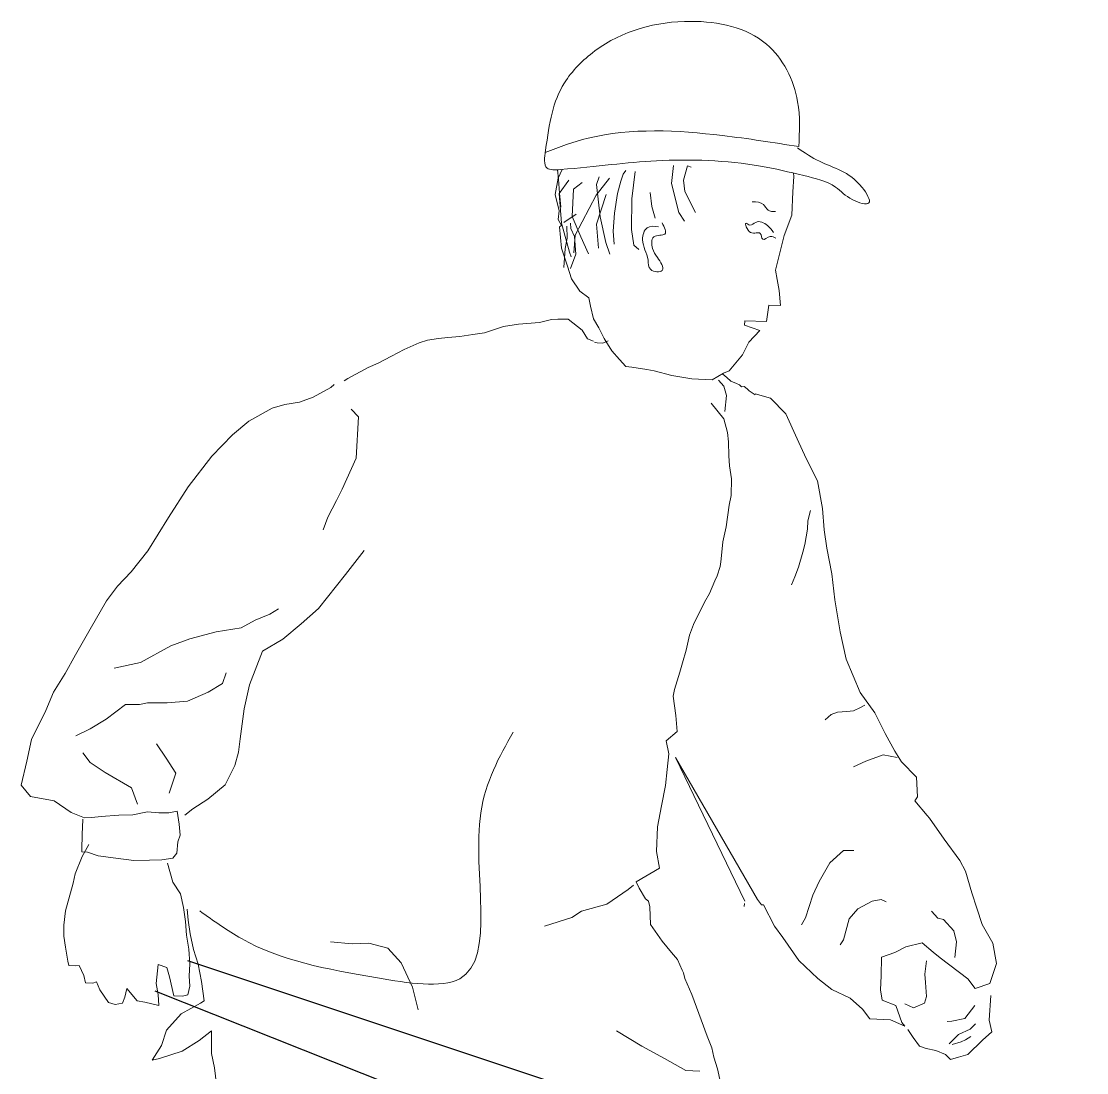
# Model space of a CAD drawing. Header units: millimetres. Extents: x -346728 to 1320345, y -537202 to -385966.
# Drawn here: x 672884 to 677047, y -508767 to -504660 of the extents above; entities that cross this region are included whole.
import ezdxf

# ---------------------------------------------------------------- set-up
doc = ezdxf.new("R2010")
doc.units = ezdxf.units.MM
doc.header["$LTSCALE"] = 100
doc.layers.add('2-GIONG', color=2, linetype='Continuous', lineweight=15)
doc.layers.add('3', color=3, linetype='Continuous')

msp = doc.modelspace()

# ---------------------------------------------------------------- linework, layer by layer
at = {"layer": '2-GIONG', "color": 7, "linetype": 'Continuous'}
for p, q in [((674979.2, -505239.4, -881.1), (674982.4, -505276.8, -881.1)), ((674981.9, -505272.7, -881.1), (674997.4, -505238, -881.1)), ((675245.2, -505242, -881.1), (675235.5, -505257.4, -881.1)), ((675281.9, -505246.2, -881.1), (675269, -505352.8, -881.1)), ((675431.5, -505223.3, -881.1), (675424.9, -505293.4, -881.1)), ((675486.4, -505224.3, -881.1), (675471, -505280.8, -881.1)), ((675501.6, -505229.9, -881.1), (675486.4, -505224.3, -881.1)), ((674969.7, -505336.2, -881.1), (674981.9, -505272.7, -881.1)), ((674982.4, -505276.8, -881.1), (674986.9, -505331, -881.1)), ((675023.1, -505280.8, -881.1), (674985.2, -505332.6, -881.1)), ((675075.2, -505289.5, -881.1), (675041.6, -505315.2, -881.1)), ((675182.2, -505272.7, -881.1), (675129.5, -505339, -881.1)), ((675142, -505267.2, -881.1), (675130.9, -505297.7, -881.1)), ((675226.8, -505283.6, -881.1), (675212.7, -505332.1, -881.1)), ((675235.5, -505257.4, -881.1), (675226.8, -505283.6, -881.1)), ((675471, -505280.8, -881.1), (675475.9, -505324.1, -881.1)), ((675902.2, -505265.5, -881.1), (675898.7, -505325.4, -881.1)), ((675901.2, -505252.8, -881.1), (675902.2, -505265.5, -881.1)), ((674985.2, -505332.6, -881.1), (674994.8, -505448.3, -881.1)), ((674986.9, -505331, -881.1), (674991.4, -505385.3, -881.1)), ((675041.6, -505315.2, -881.1), (675035.6, -505421.8, -881.1)), ((675130.9, -505297.7, -881.1), (675145.3, -505423.8, -881.1)), ((675212.7, -505332.1, -881.1), (675200.9, -505409.5, -881.1)), ((675341.3, -505328.5, -881.1), (675347.5, -505382.6, -881.1)), ((675424.9, -505293.4, -881.1), (675452.5, -505407.1, -881.1)), ((675475.9, -505324.1, -881.1), (675518.2, -505406.9, -881.1)), ((675898.7, -505325.4, -881.1), (675894.8, -505417.3, -881.1)), ((674985.2, -505400.3, -881.1), (674969.7, -505336.2, -881.1)), ((675129.5, -505339, -881.1), (675047.9, -505495.1, -881.1)), ((675169.3, -505335.7, -881.1), (675131.7, -505451.7, -881.1)), ((675269, -505352.8, -881.1), (675268.1, -505473, -881.1)), ((674980.8, -505434.1, -881.1), (674985.2, -505400.3, -881.1)), ((675052, -505413, -881.1), (675003.8, -505446.1, -881.1)), ((675200.9, -505409.5, -881.1), (675195.8, -505479.1, -881.1)), ((675347.5, -505382.6, -881.1), (675360.1, -505428.6, -881.1)), ((675452.5, -505407.1, -881.1), (675474.7, -505441, -881.1)), ((675894.8, -505417.3, -881.1), (675865.1, -505496.8, -881.1)), ((674993.9, -505457.8, -881.1), (674980.8, -505434.1, -881.1)), ((674986.9, -505462.1, -881.1), (674993.9, -505457.8, -881.1)), ((674994.8, -505448.3, -881.1), (675026, -505561.6, -881.1)), ((675015.8, -505459.7, -881.1), (675016.2, -505506.9, -881.1)), ((675029.4, -505447.6, -881.1), (675031.2, -505469.3, -881.1)), ((675035.6, -505421.8, -881.1), (675070.3, -505501.8, -881.1)), ((675131.7, -505451.7, -881.1), (675139.5, -505545.6, -881.1)), ((675145.3, -505423.8, -881.1), (675167.7, -505523.5, -881.1)), ((674993.9, -505545.2, -881.1), (674986.9, -505462.1, -881.1)), ((675031.2, -505469.3, -881.1), (675044.8, -505500.9, -881.1)), ((675047.9, -505495.1, -881.1), (675042.8, -505564.6, -881.1)), ((675044.8, -505500.9, -881.1), (675050.5, -505569.6, -881.1)), ((675195.8, -505479.1, -881.1), (675200.1, -505529.7, -881.1)), ((675268.1, -505473, -881.1), (675276.9, -505534.2, -881.1)), ((675865.1, -505496.8, -881.1), (675831.3, -505631.8, -881.1)), ((675016.2, -505506.9, -881.1), (675008.6, -505547.6, -881.1)), ((675070.3, -505501.8, -881.1), (675099.7, -505567.8, -881.1)), ((675167.7, -505523.5, -881.1), (675183.8, -505569.1, -881.1)), ((675276.9, -505534.2, -881.1), (675296.5, -505550.7, -881.1)), ((675018, -505616, -881.1), (674993.9, -505545.2, -881.1)), ((675008.6, -505547.6, -881.1), (675003.8, -505620.8, -881.1)), ((675026, -505561.6, -881.1), (675031.7, -505579.2, -881.1)), ((675050.5, -505569.6, -881.1), (675029.7, -505625.9, -881.1)), ((675033.1, -505665.7, -881.1), (675018, -505616, -881.1)), ((675066.2, -505713.9, -881.1), (675033.1, -505665.7, -881.1)), ((675831.3, -505631.8, -881.1), (675837.2, -505667.7, -881.1)), ((675837.2, -505667.7, -881.1), (675845.2, -505710.6, -881.1)), ((675101.1, -505740.1, -881.1), (675066.2, -505713.9, -881.1)), ((675107.5, -505772.3, -881.1), (675101.1, -505740.1, -881.1)), ((675845.2, -505710.6, -881.1), (675850.1, -505769.7, -881.1)), ((675118.9, -505822.3, -881.1), (675107.5, -505772.3, -881.1)), ((675805, -505769.1, -881.1), (675795.8, -505832.4, -881.1)), ((675850.1, -505769.7, -881.1), (675805, -505769.1, -881.1)), ((674909, -505836.2, -881.1), (674955.4, -505825, -881.1)), ((674955.4, -505825, -881.1), (674980.7, -505822.9, -881.1)), ((674980.7, -505822.9, -881.1), (675020.7, -505823.2, -881.1)), ((675020.7, -505823.2, -881.1), (675075.3, -505866, -881.1)), ((675140, -505856.9, -881.1), (675118.9, -505822.3, -881.1)), ((675711.3, -505829.3, -881.1), (675709.8, -505846.8, -881.1)), ((675795.8, -505832.4, -881.1), (675711.3, -505829.3, -881.1)), ((674647.3, -505883.5, -881.1), (674693.9, -505876, -881.1)), ((674693.9, -505876, -881.1), (674768.3, -505851.6, -881.1)), ((674768.3, -505851.6, -881.1), (674825.9, -505843.1, -881.1)), ((674825.9, -505843.1, -881.1), (674909, -505836.2, -881.1)), ((675075.3, -505866, -881.1), (675096.4, -505900.6, -881.1)), ((675161.7, -505898.8, -881.1), (675140, -505856.9, -881.1)), ((675709.8, -505846.8, -881.1), (675769.7, -505868, -881.1)), ((675769.7, -505868, -881.1), (675727.1, -505913.4, -881.1)), ((674379.2, -505942.3, -881.1), (674438.8, -505915.5, -881.1)), ((674438.8, -505915.5, -881.1), (674470.8, -505905.6, -881.1)), ((674470.8, -505905.6, -881.1), (674513.8, -505898.3, -881.1)), ((674513.8, -505898.3, -881.1), (674550, -505895.3, -881.1)), ((674550, -505895.3, -881.1), (674597, -505891.4, -881.1)), ((674597, -505891.4, -881.1), (674647.3, -505883.5, -881.1)), ((675096.4, -505900.6, -881.1), (675119, -505909.6, -881.1)), ((675122.9, -505912.9, -881.1), (675134, -505915.6, -881.1)), ((675134, -505915.6, -881.1), (675156, -505917.5, -881.1)), ((675156, -505917.5, -881.1), (675177.1, -505908.4, -881.1)), ((675191.2, -505947.3, -881.1), (675161.7, -505898.8, -881.1)), ((675727.1, -505913.4, -881.1), (675702.1, -505962.8, -881.1)), ((674330.4, -505968.2, -881.1), (674379.2, -505942.3, -881.1)), ((675221.2, -505980.7, -881.1), (675191.2, -505947.3, -881.1)), ((674239.5, -506012.2, -881.1), (674278, -505994.5, -881.1)), ((674278, -505994.5, -881.1), (674330.4, -505968.2, -881.1)), ((675245.2, -506007.7, -881.1), (675221.2, -505980.7, -881.1)), ((675702.1, -505962.8, -881.1), (675649.1, -506025.5, -881.1)), ((674159.3, -506055.3, -881.1), (674239.5, -506012.2, -881.1)), ((675268.7, -506010.1, -881.1), (675245.2, -506007.7, -881.1)), ((675327.6, -506019.7, -881.1), (675268.7, -506010.1, -881.1)), ((675357.1, -506024.5, -881.1), (675327.6, -506019.7, -881.1)), ((675425.5, -506043.5, -881.1), (675357.1, -506024.5, -881.1)), ((675628, -506034.5, -881.1), (675582.8, -506060.1, -881.1)), ((675640.4, -506051.7, -881.1), (675624.7, -506038.4, -881.1)), ((675649.1, -506025.5, -881.1), (675628, -506034.5, -881.1)), ((674106.6, -506077.9, -881.1), (674093.1, -506090, -881.1)), ((674145.5, -506063.8, -881.1), (674159.3, -506055.3, -881.1)), ((675503.5, -506055.9, -881.1), (675425.5, -506043.5, -881.1)), ((675582.8, -506060.1, -881.1), (675503.5, -506055.9, -881.1)), ((675628.6, -506085.4, -881.1), (675608.4, -506061.6, -881.1)), ((675656, -506064.9, -881.1), (675640.4, -506051.7, -881.1)), ((675678.6, -506074, -881.1), (675656, -506064.9, -881.1)), ((675690.1, -506080.3, -881.1), (675678.6, -506074, -881.1)), ((675697.9, -506086.9, -881.1), (675690.1, -506080.3, -881.1)), ((674093.1, -506090, -881.1), (674023.5, -506128.5, -881.1)), ((675638.9, -506121, -881.1), (675628.6, -506085.4, -881.1)), ((675633.2, -506183.3, -881.1), (675638.9, -506121, -881.1)), ((675708.7, -506086, -881.1), (675697.9, -506086.9, -881.1)), ((675720.5, -506095.9, -881.1), (675708.7, -506086, -881.1)), ((675728.3, -506102.6, -881.1), (675720.5, -506095.9, -881.1)), ((675751.5, -506118.8, -881.1), (675728.3, -506102.6, -881.1)), ((675751.2, -506115.2, -881.1), (675810.9, -506132.1, -881.1)), ((673913, -506156, -881.1), (673863.3, -506171, -881.1)), ((673970.5, -506147.5, -881.1), (673913, -506156, -881.1)), ((674023.5, -506128.5, -881.1), (673970.5, -506147.5, -881.1)), ((675579.5, -506151.4, -881.1), (675628.4, -506212.8, -881.1)), ((675810.9, -506132.1, -881.1), (675870.5, -506192.6, -881.1)), ((673863.3, -506171, -881.1), (673772.9, -506222.3, -881.1)), ((674200.9, -506204.7, -881.1), (674172.9, -506174.3, -881.1)), ((674192.6, -506365.6, -881.1), (674200.9, -506204.7, -881.1)), ((675870.5, -506192.6, -881.1), (675915.1, -506290.8, -881.1)), ((673772.9, -506222.3, -881.1), (673708.2, -506275, -881.1)), ((675628.4, -506212.8, -881.1), (675643.7, -506266.1, -881.1)), ((673708.2, -506275, -881.1), (673627.8, -506358.2, -881.1)), ((675643.7, -506266.1, -881.1), (675646.7, -506302.3, -881.1)), ((675915.1, -506290.8, -881.1), (675950.7, -506367.9, -881.1)), ((675646.7, -506302.3, -881.1), (675647.7, -506356.8, -881.1)), ((673627.8, -506358.2, -881.1), (673536, -506478.7, -881.1)), ((674137.2, -506486.7, -881.1), (674192.6, -506365.6, -881.1)), ((675647.7, -506356.8, -881.1), (675651, -506396.6, -881.1)), ((675950.7, -506367.9, -881.1), (675994.4, -506455.2, -881.1)), ((675651, -506396.6, -881.1), (675658.8, -506446.9, -881.1)), ((675658.8, -506446.9, -881.1), (675657, -506512.5, -881.1)), ((675994.4, -506455.2, -881.1), (676014.3, -506562.7, -881.1)), ((673536, -506478.7, -881.1), (673458.6, -506597.9, -881.1)), ((674115.5, -506532.1, -881.1), (674137.2, -506486.7, -881.1)), ((674080.9, -506596.9, -881.1), (674115.5, -506532.1, -881.1)), ((675657, -506512.5, -881.1), (675649.2, -506549.6, -881.1)), ((675649.2, -506549.6, -881.1), (675638.1, -506634.2, -881.1)), ((675967.6, -506570.3, -881.1), (675956.5, -506611.2, -881.1)), ((676014.3, -506562.7, -881.1), (676021.2, -506645.9, -881.1)), ((673458.6, -506597.9, -881.1), (673378.5, -506728.4, -881.1)), ((674063.1, -506645.7, -881.1), (674080.9, -506596.9, -881.1)), ((675956.5, -506611.2, -881.1), (675955.6, -506644.1, -881.1)), ((675638.1, -506634.2, -881.1), (675624.8, -506693.5, -881.1)), ((675955.6, -506644.1, -881.1), (675945.9, -506703.1, -881.1)), ((676021.2, -506645.9, -881.1), (676030.9, -506717.9, -881.1)), ((675624.8, -506693.5, -881.1), (675620.9, -506733.9, -881.1)), ((675945.9, -506703.1, -881.1), (675937.5, -506732.9, -881.1)), ((673378.5, -506728.4, -881.1), (673312.5, -506810.3, -881.1)), ((674222.8, -506727, -881.1), (674150.5, -506820.4, -881.1)), ((675620.9, -506733.9, -881.1), (675616.7, -506770.7, -881.1)), ((675937.5, -506732.9, -881.1), (675920.7, -506792.6, -881.1)), ((676030.9, -506717.9, -881.1), (676050.2, -506818.1, -881.1)), ((675614.6, -506789, -881.1), (675603.2, -506826.4, -881.1)), ((675616.7, -506770.7, -881.1), (675614.6, -506789, -881.1)), ((673312.5, -506810.3, -881.1), (673258.9, -506865.8, -881.1)), ((674150.5, -506820.4, -881.1), (674045.1, -506952.9, -881.1)), ((675603.2, -506826.4, -881.1), (675593.9, -506845.4, -881.1)), ((675905.6, -506830.2, -881.1), (675893.6, -506860.4, -881.1)), ((675920.7, -506792.6, -881.1), (675905.6, -506830.2, -881.1)), ((676050.2, -506818.1, -881.1), (676062.2, -506919.1, -881.1)), ((673258.9, -506865.8, -881.1), (673216.5, -506923.9, -881.1)), ((675593.9, -506845.4, -881.1), (675572.5, -506894.5, -881.1)), ((675572.5, -506894.5, -881.1), (675553.5, -506928.8, -881.1)), ((673216.5, -506923.9, -881.1), (673152.9, -507034.8, -881.1)), ((673888.8, -506955.1, -881.1), (673854.1, -506976.2, -881.1)), ((674045.1, -506952.9, -881.1), (673977.3, -507013.2, -881.1)), ((675553.5, -506928.8, -881.1), (675509.9, -507016.2, -881.1)), ((676062.2, -506919.1, -881.1), (676083.7, -507044.6, -881.1)), ((673797.8, -506999.1, -881.1), (673742.1, -507029.2, -881.1)), ((673854.1, -506976.2, -881.1), (673797.8, -506999.1, -881.1)), ((673152.9, -507034.8, -881.1), (673095.7, -507134.2, -881.1)), ((673742.1, -507029.2, -881.1), (673645.1, -507044.6, -881.1)), ((673977.3, -507013.2, -881.1), (673906, -507073.7, -881.1)), ((675509.9, -507016.2, -881.1), (675495.1, -507057.4, -881.1)), ((673541.8, -507071.4, -881.1), (673467.7, -507099.4, -881.1)), ((673645.1, -507044.6, -881.1), (673541.8, -507071.4, -881.1)), ((673906, -507073.7, -881.1), (673826.2, -507120.5, -881.1)), ((675495.1, -507057.4, -881.1), (675481.9, -507116.8, -881.1)), ((676083.7, -507044.6, -881.1), (676107.2, -507151.9, -881.1)), ((673467.7, -507099.4, -881.1), (673349.4, -507163.9, -881.1)), ((673826.2, -507120.5, -881.1), (673775.3, -507252.1, -881.1)), ((675481.9, -507116.8, -881.1), (675467.7, -507165.3, -881.1)), ((673095.7, -507134.2, -881.1), (673054.5, -507206.8, -881.1)), ((673349.4, -507163.9, -881.1), (673245.8, -507187.2, -881.1)), ((675467.7, -507165.3, -881.1), (675456.3, -507202.6, -881.1)), ((676107.2, -507151.9, -881.1), (676161.7, -507282, -881.1)), ((673054.5, -507206.8, -881.1), (673009.6, -507279.7, -881.1)), ((673684, -507205.1, -881.1), (673669.3, -507246.4, -881.1)), ((675456.3, -507202.6, -881.1), (675436.4, -507269.8, -881.1)), ((673669.3, -507246.4, -881.1), (673613.8, -507280.1, -881.1)), ((673009.6, -507279.7, -881.1), (672979.2, -507351.4, -881.1)), ((673613.8, -507280.1, -881.1), (673533.1, -507316, -881.1)), ((673775.3, -507252.1, -881.1), (673753.9, -507344.9, -881.1)), ((675436.4, -507269.8, -881.1), (675431.3, -507295.7, -881.1)), ((676161.7, -507282, -881.1), (676219.3, -507360.9, -881.1)), ((673290.4, -507329, -881.1), (673215.1, -507386.3, -881.1)), ((673344.9, -507328.1, -881.1), (673290.4, -507329, -881.1)), ((673377.1, -507321.8, -881.1), (673344.9, -507328.1, -881.1)), ((673453.6, -507322.6, -881.1), (673377.1, -507321.8, -881.1)), ((673533.1, -507316, -881.1), (673453.6, -507322.6, -881.1)), ((675431.3, -507295.7, -881.1), (675440.6, -507371.7, -881.1)), ((676180.4, -507331.4, -881.1), (676162.9, -507340.1, -881.1)), ((672979.2, -507351.4, -881.1), (672923.2, -507465.2, -881.1)), ((673753.9, -507344.9, -881.1), (673738.3, -507462.6, -881.1)), ((675440.6, -507371.7, -881.1), (675445.8, -507433.7, -881.1)), ((676048.8, -507367.8, -881.1), (676025, -507388, -881.1)), ((676073.5, -507358.5, -881.1), (676048.8, -507367.8, -881.1)), ((676109.6, -507355.5, -881.1), (676073.5, -507358.5, -881.1)), ((676134.9, -507353.4, -881.1), (676109.6, -507355.5, -881.1)), ((676162.9, -507340.1, -881.1), (676134.9, -507353.4, -881.1)), ((676219.3, -507360.9, -881.1), (676258.7, -507441.3, -881.1)), ((673215.1, -507386.3, -881.1), (673152.7, -507424.2, -881.1)), ((673152.7, -507424.2, -881.1), (673096.7, -507450.7, -881.1)), ((675445.8, -507433.7, -881.1), (675403.8, -507470.7, -881.1)), ((676258.7, -507441.3, -881.1), (676297.3, -507510.9, -881.1)), ((672923.2, -507465.2, -881.1), (672904.9, -507550.5, -881.1)), ((673449.7, -507537.7, -881.1), (673412.4, -507482.6, -881.1)), ((673738.3, -507462.6, -881.1), (673731.7, -507514.1, -881.1)), ((675403.8, -507470.7, -881.1), (675413.8, -507520.7, -881.1)), ((673152.8, -507555.2, -881.1), (673124.1, -507517.6, -881.1)), ((673487.4, -507596.4, -881.1), (673449.7, -507537.7, -881.1)), ((673731.7, -507514.1, -881.1), (673717.8, -507566.3, -881.1)), ((675413.8, -507520.7, -881.1), (675407.3, -507582.3, -881.1)), ((675759.8, -508090.8, -881.1), (675439.8, -507536, -881.1)), ((675439.8, -507536, -881.1), (675710.4, -508097, -881.1)), ((676251.2, -507525.6, -881.1), (676184.1, -507549.4, -881.1)), ((676306.7, -507535.6, -881.1), (676251.2, -507525.6, -881.1)), ((676297.3, -507510.9, -881.1), (676322.6, -507552.4, -881.1)), ((672904.9, -507550.5, -881.1), (672883.5, -507643.3, -881.1)), ((673210.6, -507594.1, -881.1), (673152.8, -507555.2, -881.1)), ((673717.8, -507566.3, -881.1), (673680.5, -507642.2, -881.1)), ((675407.3, -507582.3, -881.1), (675401, -507645.3, -881.1)), ((676184.1, -507549.4, -881.1), (676135, -507571.7, -881.1)), ((676322.6, -507552.4, -881.1), (676382.3, -507613, -881.1)), ((673313.9, -507654.6, -881.1), (673210.6, -507594.1, -881.1)), ((673461.2, -507675.1, -881.1), (673487.4, -507596.4, -881.1)), ((676382.3, -507613, -881.1), (676385, -507689.2, -881.1)), ((672883.5, -507643.3, -881.1), (672920, -507687.5, -881.1)), ((673337.4, -507718.2, -881.1), (673313.9, -507654.6, -881.1)), ((673680.5, -507642.2, -881.1), (673612.4, -507698.8, -881.1)), ((675401, -507645.3, -881.1), (675385.8, -507725, -881.1)), ((672920, -507687.5, -881.1), (673012.4, -507705.3, -881.1)), ((673012.4, -507705.3, -881.1), (673078.1, -507750.7, -881.1)), ((673612.4, -507698.8, -881.1), (673553.7, -507736.5, -881.1)), ((676385, -507689.2, -881.1), (676375.4, -507704.5, -881.1)), ((676375.4, -507704.5, -881.1), (676423.9, -507762.3, -881.1)), ((673319.1, -507759.7, -881.1), (673376.3, -507747.7, -881.1)), ((673376.3, -507747.7, -881.1), (673420.3, -507751.3, -881.1)), ((673460.3, -507751.6, -881.1), (673492.6, -507745.2, -881.1)), ((673492.6, -507745.2, -881.1), (673500.4, -507795.5, -881.1)), ((673553.7, -507736.5, -881.1), (673523, -507760.9, -881.1)), ((675385.8, -507725, -881.1), (675369.4, -507806.3, -881.1)), ((673078.1, -507750.7, -881.1), (673130.8, -507771.8, -881.1)), ((673121.5, -507834.5, -881.1), (673124.2, -507779.6, -881.1)), ((673124.2, -507779.6, -881.1), (673123.9, -507776, -881.1)), ((673130.8, -507771.8, -881.1), (673159.7, -507769.4, -881.1)), ((673159.7, -507769.4, -881.1), (673195.9, -507766.4, -881.1)), ((673195.9, -507766.4, -881.1), (673264.6, -507760.6, -881.1)), ((673264.6, -507760.6, -881.1), (673319.1, -507759.7, -881.1)), ((673420.3, -507751.3, -881.1), (673460.3, -507751.6, -881.1)), ((676423.9, -507762.3, -881.1), (676432, -507772.6, -881.1)), ((676432, -507772.6, -881.1), (676489.9, -507855.1, -881.1)), ((673500.4, -507795.5, -881.1), (673504, -507838.9, -881.1)), ((675369.4, -507806.3, -881.1), (675365.8, -507902.5, -881.1)), ((673119.4, -507896.5, -881.1), (673121.5, -507834.5, -881.1)), ((673495.3, -507865.1, -881.1), (673491.7, -507909.1, -881.1)), ((673504, -507838.9, -881.1), (673495.3, -507865.1, -881.1)), ((676489.9, -507855.1, -881.1), (676551.3, -507937.3, -881.1)), ((673120, -507903.7, -881.1), (673119.4, -507896.5, -881.1)), ((673142, -507905.5, -881.1), (673120, -507903.7, -881.1)), ((673146.8, -507876, -881.1), (673121.5, -507921.8, -881.1)), ((673183.3, -507920.3, -881.1), (673142, -507905.5, -881.1)), ((673491.7, -507909.1, -881.1), (673475.1, -507928.7, -881.1)), ((675365.8, -507902.5, -881.1), (675377.1, -507968.4, -881.1)), ((676096.8, -507898.9, -881.1), (676042.6, -507947.1, -881.1)), ((676136.9, -507899.2, -881.1), (676096.8, -507898.9, -881.1)), ((673121.5, -507921.8, -881.1), (673094.4, -507989.6, -881.1)), ((673253.1, -507929, -881.1), (673183.3, -507920.3, -881.1)), ((673323, -507937.7, -881.1), (673253.1, -507929, -881.1)), ((673384.8, -507936.2, -881.1), (673323, -507937.7, -881.1)), ((673432.1, -507935.9, -881.1), (673384.8, -507936.2, -881.1)), ((673475.1, -507928.7, -881.1), (673432.1, -507935.9, -881.1)), ((673475.8, -508023.2, -881.1), (673455, -507948.5, -881.1)), ((676042.6, -507947.1, -881.1), (676001.3, -508019.7, -881.1)), ((676551.3, -507937.3, -881.1), (676573, -507979.2, -881.1)), ((673094.4, -507989.6, -881.1), (673086.6, -508026.6, -881.1)), ((675377.1, -507968.4, -881.1), (675285.6, -508021.1, -881.1)), ((676573, -507979.2, -881.1), (676598.3, -508064.4, -881.1)), ((673086.6, -508026.6, -881.1), (673055.6, -508134.8, -881.1)), ((673505, -508068.1, -881.1), (673475.8, -508023.2, -881.1)), ((675275.2, -508034.6, -881.1), (675254.7, -508050.9, -881.1)), ((675285.6, -508021.1, -881.1), (675297.4, -508045.7, -881.1)), ((676001.3, -508019.7, -881.1), (675976.7, -508072.7, -881.1)), ((673516.7, -508121.7, -881.1), (673505, -508068.1, -881.1)), ((675213.5, -508079.8, -881.1), (675172.2, -508108.8, -881.1)), ((675254.7, -508050.9, -881.1), (675213.5, -508079.8, -881.1)), ((675297.4, -508045.7, -881.1), (675322.8, -508087.3, -881.1)), ((675976.7, -508072.7, -881.1), (675947.8, -508162.4, -881.1)), ((676598.3, -508064.4, -881.1), (676617.9, -508124.6, -881.1)), ((673524.9, -508175.6, -881.1), (673516.7, -508121.7, -881.1)), ((675172.2, -508108.8, -881.1), (675072.5, -508135.3, -881.1)), ((675322.8, -508087.3, -881.1), (675334.5, -508097.2, -881.1)), ((675334.5, -508097.2, -881.1), (675339.9, -508118.6, -881.1)), ((675339.9, -508118.6, -881.1), (675342.1, -508187.6, -881.1)), ((675709.4, -508105.6, -881.1), (675708.1, -508117, -881.1)), ((675776.1, -508111.3, -881.1), (675759.8, -508090.8, -881.1)), ((675783.3, -508110.7, -881.1), (675776.1, -508111.3, -881.1)), ((675826.7, -508194.4, -881.1), (675783.3, -508110.7, -881.1)), ((676208, -508097, -881.1), (676152.3, -508127.2, -881.1)), ((676243.8, -508090.4, -881.1), (676208, -508097, -881.1)), ((676262.8, -508099.7, -881.1), (676243.8, -508090.4, -881.1)), ((673055.6, -508134.8, -881.1), (673049.3, -508189.9, -881.1)), ((673531.8, -508127.7, -881.1), (673535.4, -508171.1, -881.1)), ((675034.6, -508160.3, -881.1), (674928.2, -508194.7, -881.1)), ((675072.5, -508135.3, -881.1), (675034.6, -508160.3, -881.1)), ((675947.8, -508162.4, -881.1), (675931.8, -508189.3, -881.1)), ((676152.3, -508127.2, -881.1), (676119.2, -508166.3, -881.1)), ((676464.6, -508162.9, -881.1), (676440.5, -508135.8, -881.1)), ((676486.9, -508168.3, -881.1), (676464.6, -508162.9, -881.1)), ((676617.9, -508124.6, -881.1), (676637.8, -508188.5, -881.1)), ((673049.3, -508189.9, -881.1), (673049.3, -508233.6, -881.1)), ((673529.4, -508229.9, -881.1), (673524.9, -508175.6, -881.1)), ((673535.4, -508171.1, -881.1), (673543.6, -508225, -881.1)), ((675342.1, -508187.6, -881.1), (675387.5, -508252.9, -881.1)), ((675859.5, -508239, -881.1), (675826.7, -508194.4, -881.1)), ((676119.2, -508166.3, -881.1), (676096.9, -508248.3, -881.1)), ((676527, -508212.3, -881.1), (676486.9, -508168.3, -881.1)), ((676637.8, -508188.5, -881.1), (676680.3, -508261.4, -881.1)), ((673049.3, -508233.6, -881.1), (673056.5, -508276.6, -881.1)), ((673537.6, -508283.8, -881.1), (673529.4, -508229.9, -881.1)), ((673543.6, -508225, -881.1), (673555.9, -508285.9, -881.1)), ((675921.6, -508328.4, -881.1), (675859.5, -508239, -881.1)), ((676096.9, -508248.3, -881.1), (676083.9, -508267.5, -881.1)), ((676537.8, -508255.1, -881.1), (676527, -508212.3, -881.1)), ((673056.5, -508276.6, -881.1), (673064.7, -508330.6, -881.1)), ((673542.4, -508341.6, -881.1), (673537.6, -508283.8, -881.1)), ((673555.9, -508285.9, -881.1), (673575.2, -508342.5, -881.1)), ((674176.4, -508263.1, -881.1), (674092.1, -508255.6, -881.1)), ((674241.8, -508261.3, -881.1), (674176.4, -508263.1, -881.1)), ((674316.2, -508280.6, -881.1), (674241.8, -508261.3, -881.1)), ((674368.3, -508338.1, -881.1), (674316.2, -508280.6, -881.1)), ((675387.5, -508252.9, -881.1), (675424, -508297.2, -881.1)), ((676339.4, -508275.3, -881.1), (676297.5, -508297, -881.1)), ((676403.5, -508259, -881.1), (676339.4, -508275.3, -881.1)), ((676446.6, -508295.5, -881.1), (676403.5, -508259, -881.1)), ((676532.1, -508317.4, -881.1), (676537.8, -508255.1, -881.1)), ((676680.3, -508261.4, -881.1), (676694.2, -508340.3, -881.1)), ((673064.7, -508330.6, -881.1), (673069.8, -508348.3, -881.1)), ((675424, -508297.2, -881.1), (675448.1, -508324.3, -881.1)), ((675448.1, -508324.3, -881.1), (675466.2, -508366.5, -881.1)), ((675996.6, -508398.6, -881.1), (675921.6, -508328.4, -881.1)), ((676244.5, -508316, -881.1), (676243.3, -508388.9, -881.1)), ((676297.5, -508297, -881.1), (676244.5, -508316, -881.1)), ((676420.4, -508330.4, -881.1), (676413.8, -508381.9, -881.1)), ((676474, -508318.7, -881.1), (676446.6, -508295.5, -881.1)), ((676582.8, -508400.6, -881.1), (676474, -508318.7, -881.1)), ((673069.8, -508348.3, -881.1), (673095.4, -508349.8, -881.1)), ((673095.4, -508349.8, -881.1), (673109.9, -508348.6, -881.1)), ((673109.9, -508348.6, -881.1), (673127.6, -508387.2, -881.1)), ((673410.5, -508418.1, -881.1), (673418.9, -508344.6, -881.1)), ((673418.9, -508344.6, -881.1), (673452.6, -508356.4, -881.1)), ((673452.6, -508356.4, -881.1), (673462.9, -508391.9, -881.1)), ((673539.1, -508389.2, -881.1), (673542.4, -508341.6, -881.1)), ((673575.2, -508342.5, -881.1), (673588.2, -508410.6, -881.1)), ((674412.6, -508432.7, -881.1), (674368.3, -508338.1, -881.1)), ((675466.2, -508366.5, -881.1), (675470.7, -508377, -881.1)), ((676694.2, -508340.3, -881.1), (676668, -508418.9, -881.1)), ((673127.6, -508387.2, -881.1), (673133.7, -508415.8, -881.1)), ((673162.9, -508417, -881.1), (673177, -508412.2, -881.1)), ((673177, -508412.2, -881.1), (673190.6, -508443.8, -881.1)), ((673462.9, -508391.9, -881.1), (673480.1, -508466.9, -881.1)), ((673542.4, -508428.9, -881.1), (673539.1, -508389.2, -881.1)), ((673588.2, -508410.6, -881.1), (673598.1, -508486.2, -881.1)), ((675470.7, -508377, -881.1), (675476.1, -508398.4, -881.1)), ((675476.1, -508398.4, -881.1), (675503.3, -508461.6, -881.1)), ((676051.1, -508441.3, -881.1), (675996.6, -508398.6, -881.1)), ((676243.3, -508388.9, -881.1), (676240.6, -508443.7, -881.1)), ((676413.8, -508381.9, -881.1), (676416.5, -508414.4, -881.1)), ((676416.5, -508414.4, -881.1), (676421, -508468.7, -881.1)), ((676611.4, -508438.2, -881.1), (676582.8, -508400.6, -881.1)), ((673133.7, -508415.8, -881.1), (673162.9, -508417, -881.1)), ((673190.6, -508443.8, -881.1), (673223.8, -508492, -881.1)), ((673287.6, -508472.1, -881.1), (673295.7, -508438.6, -881.1)), ((673295.7, -508438.6, -881.1), (673336.1, -508486.2, -881.1)), ((673417.7, -508461.2, -881.1), (673410.5, -508418.1, -881.1)), ((673534.3, -508462.4, -881.1), (673542.4, -508428.9, -881.1)), ((674434.6, -508521.8, -881.1), (674412.6, -508432.7, -881.1)), ((676123.1, -508475.4, -881.1), (676051.1, -508441.3, -881.1)), ((676240.6, -508443.7, -881.1), (676247.5, -508483.2, -881.1)), ((676668, -508418.9, -881.1), (676611.4, -508438.2, -881.1)), ((673223.8, -508492, -881.1), (673250, -508500.7, -881.1)), ((673250, -508500.7, -881.1), (673278.6, -508494.7, -881.1)), ((673278.6, -508494.7, -881.1), (673287.6, -508472.1, -881.1)), ((673336.1, -508486.2, -881.1), (673365.6, -508491, -881.1)), ((673365.6, -508491, -881.1), (673421.3, -508504.6, -881.1)), ((673421.3, -508504.6, -881.1), (673417.7, -508461.2, -881.1)), ((673480.1, -508466.9, -881.1), (673512.9, -508467.8, -881.1)), ((673584.3, -508494.6, -881.1), (673507.8, -508537.4, -881.1)), ((673512.9, -508467.8, -881.1), (673534.3, -508462.4, -881.1)), ((673598.1, -508486.2, -881.1), (673584.3, -508494.6, -881.1)), ((675503.3, -508461.6, -881.1), (675540.6, -508560.4, -881.1)), ((676170.4, -508518.7, -881.1), (676123.1, -508475.4, -881.1)), ((676247.5, -508483.2, -881.1), (676300.3, -508504.2, -881.1)), ((676370.1, -508513, -881.1), (676336.1, -508497.6, -881.1)), ((676412.3, -508494.9, -881.1), (676370.1, -508513, -881.1)), ((676421, -508468.7, -881.1), (676412.3, -508494.9, -881.1)), ((673507.8, -508537.4, -881.1), (673451.2, -508600.4, -881.1)), ((676199.1, -508556.4, -881.1), (676170.4, -508518.7, -881.1)), ((676300.3, -508504.2, -881.1), (676324.1, -508571.4, -881.1)), ((675540.6, -508560.4, -881.1), (675564.1, -508624, -881.1)), ((676279.5, -508560.6, -881.1), (676199.1, -508556.4, -881.1)), ((676336.1, -508584.9, -881.1), (676279.5, -508560.6, -881.1)), ((676324.1, -508571.4, -881.1), (676336.1, -508584.9, -881.1)), ((673451.2, -508600.4, -881.1), (673430.7, -508660.3, -881.1)), ((673578.3, -508640.7, -881.1), (673626.2, -508603.9, -881.1)), ((673626.2, -508603.9, -881.1), (673626.2, -508691.3, -881.1)), ((675309, -508663.5, -881.1), (675209.3, -508602.7, -881.1)), ((673430.7, -508660.3, -881.1), (673395.5, -508717.8, -881.1)), ((673512.6, -508682.6, -881.1), (673578.3, -508640.7, -881.1)), ((675396.7, -508710.8, -881.1), (675309, -508663.5, -881.1)), ((675564.1, -508624, -881.1), (675582.5, -508669.8, -881.1)), ((673424.1, -508711.8, -881.1), (673512.6, -508682.6, -881.1)), ((673626.2, -508691.3, -881.1), (673638.3, -508748.5, -881.1)), ((675582.5, -508669.8, -881.1), (675589.2, -508705.6, -881.1)), ((675589.2, -508705.6, -881.1), (675603.9, -508751.7, -881.1)), ((673395.5, -508717.8, -881.1), (673424.1, -508711.8, -881.1)), ((673638.3, -508748.5, -881.1), (673649.1, -508834.9, -881.1)), ((675480.7, -508758.3, -881.1), (675396.7, -508710.8, -881.1)), ((675535.6, -508761, -881.1), (675480.7, -508758.3, -881.1)), ((675603.9, -508751.7, -881.1), (675615.7, -508805.3, -881.1))]:
    msp.add_line(p, q, dxfattribs=at)
at = {"layer": '2-GIONG', "linetype": 'Continuous'}
for p, q in [((676671.9, -508465.9, -881.1), (676665.3, -508561.1, -881.1)), ((676570.1, -508554.5, -881.1), (676609.6, -508503.9, -881.1)), ((676502.1, -508567.4, -881.1), (676520.1, -508565.9, -881.1)), ((676520.1, -508565.9, -881.1), (676570.1, -508554.5, -881.1)), ((676591.8, -508596.3, -881.1), (676612, -508576.4, -881.1)), ((676665.3, -508561.1, -881.1), (676676.5, -508607.5, -881.1)), ((676369, -508629.5, -881.1), (676348.2, -508598.5, -881.1)), ((676509.3, -508654.2, -881.1), (676546.4, -508618.3, -881.1)), ((676546.4, -508618.3, -881.1), (676591.8, -508596.3, -881.1)), ((676676.5, -508607.5, -881.1), (676639.1, -508639.7, -881.1)), ((676393.7, -508663.8, -881.1), (676369, -508629.5, -881.1)), ((676419.9, -508672.6, -881.1), (676393.7, -508663.8, -881.1)), ((676520.5, -508656.9, -881.1), (676556, -508646.6, -881.1)), ((676556, -508646.6, -881.1), (676573.5, -508637.9, -881.1)), ((676573.5, -508637.9, -881.1), (676594.3, -508625.2, -881.1)), ((676639.1, -508639.7, -881.1), (676581.9, -508695.4, -881.1)), ((676456.9, -508680.4, -881.1), (676419.9, -508672.6, -881.1)), ((676494.6, -508695.5, -881.1), (676456.9, -508680.4, -881.1)), ((676514.5, -508715.6, -881.1), (676494.6, -508695.5, -881.1)), ((676546.4, -508705.7, -881.1), (676514.5, -508715.6, -881.1)), ((676581.9, -508695.4, -881.1), (676546.4, -508705.7, -881.1))]:
    msp.add_line(p, q, dxfattribs=at)
at = {"layer": '2-GIONG', "color": 7}
for points in [[(675916.4, -505154), (676002.1, -505206.4), (676169, -505308.7), (676195.8, -505368.9), (676132.4, -505356.8), (676065.7, -505307.1), (675941.4, -505262.3), (675772.7, -505225.5), (675365.5, -505204.3), (674990.6, -505238.6), (674937.8, -505232.8), (674932, -505163.6), (675005.9, -504900.2), (675124.8, -504775.5), (675500.2, -504659.8), (675795.3, -504748.5), (675917.3, -504973.7), (675921.6, -505149.2)], [(675831, -505402.3), (675801.6, -505397.5), (675783.8, -505375.7), (675739.3, -505364.9)]]:
    msp.add_spline(points, degree=3, dxfattribs=at)
msp.add_open_spline([(675921.6, -505149.2), (675822.8, -505133.5), (675551.8, -505090.5), (675205.6, -505071.9), (674985.6, -505149.8), (674930.8, -505172.3)], degree=3, knots=[0, 0, 0, 0, 104.145243, 285.510207, 346.74009, 346.74009, 346.74009, 346.74009], dxfattribs=at)
for points, start_tangent in [([(675374, -505462.3), (675329.3, -505466), (675311.4, -505512.5), (675332.6, -505592.1), (675342.9, -505629), (675388.2, -505632.5), (675369.5, -505581.8), (675350.6, -505547), (675355.5, -505501.6), (675398.2, -505490.8), (675387.2, -505446.6)], (-0.645771, -0.763531)), ([(673580.6, -508134.5), (673743.7, -508242.9), (674275.2, -508396.1), (674596.6, -508399.7), (674679, -507752.1), (674805.2, -507436.4)], (-0.866544, -0.499101))]:
    msp.add_spline(points, degree=3, dxfattribs=dict(at, start_tangent=start_tangent))
at = {"layer": '2-GIONG', "color": 7, "end_tangent": (-0.902736, 0.430196)}
msp.add_spline([(675823.4, -505484.3), (675799.3, -505457.2), (675753.3, -505445.1), (675730.9, -505455.7), (675715.7, -505448.2), (675733.3, -505484.5), (675771.4, -505488.6), (675780.6, -505511.1), (675810.1, -505499.9), (675832.5, -505506.8)], degree=3, dxfattribs=at)
at = {"layer": '3'}
for p, q in [((677554.1, -509668.2, -881.1), (673534.1, -508329.8, -881.1)), ((677301.7, -509994.9, -881.1), (673407, -508448.4, -881.1))]:
    msp.add_line(p, q, dxfattribs=at)

doc.saveas('drawing.dxf')
